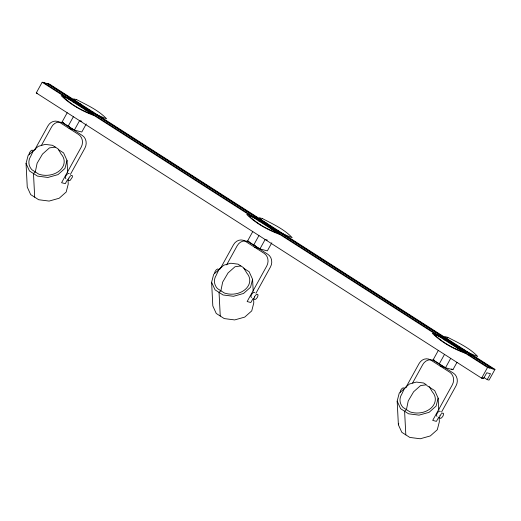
<?xml version="1.0" encoding="UTF-8"?>
<svg xmlns="http://www.w3.org/2000/svg" width="521" height="521" viewBox="0 0 521 521"><rect width="100%" height="100%" fill="white"/><g stroke="black" fill="none" stroke-linecap="round" stroke-linejoin="round"><path stroke-width="0.78" d="M29.013 154.594L29.41 152.881L30.57 151.123L31.95 150.139L32.901 150.387M214.567 273.44L214.971 271.728L216.13 269.969L217.511 268.986L218.462 269.233M400.128 392.287L400.532 390.574L401.691 388.816L403.065 387.832L404.022 388.08M68.036 180.149L68.231 184.082L66.18 192.034L59.186 198.247L49.124 201.073L38.697 199.738L30.687 194.613L27.255 187.065L26.05 163.444L28.108 155.492L35.102 149.28M58.261 149.494L63.595 152.913L67.027 160.461L64.975 168.407L57.981 174.626L47.919 177.446L37.486 176.118L29.482 170.992L26.05 163.444M253.59 298.995L253.792 302.929L251.741 310.881L244.746 317.094L234.684 319.92L224.251 318.585L216.248 313.46L212.815 305.912L211.611 282.291L213.669 274.339L220.663 268.126M243.815 268.341L249.155 271.76L252.587 279.308L250.536 287.253L243.541 293.473L233.48 296.293L223.047 294.964L215.043 289.839L211.611 282.291M439.151 417.842L439.353 421.776L437.301 429.727L430.3 435.94L420.245 438.767L409.812 437.432L401.808 432.306L398.376 424.758L397.171 401.137L399.223 393.186L406.217 386.966M398.376 424.758L398.747 423.312M426.712 385.481L434.716 390.607L438.148 398.155L436.09 406.1L429.096 412.319L419.04 415.139L408.607 413.811L400.603 408.685L397.171 401.137M487.187 379.627L490.495 373.746L486.783 372.775L483.475 378.656L481.619 378.168L36.275 92.94L42.181 82.233L49.606 84.181L494.95 369.409L489.043 380.109L487.187 379.627L483.762 377.432M34.607 150.048L47.939 125.9A9.391 8.303 -75.3 0 1 59.498 122.272L78.612 134.516A9.391 8.303 -75.3 0 1 81.185 147.196L61.582 182.702L65.294 183.672L67.645 179.413M41.452 145.333L51.644 126.87A9.391 8.303 -75.3 0 1 63.21 123.249L82.325 135.486A9.391 8.303 -75.3 0 1 84.89 148.166L70.387 174.444M86.252 123.959L81.797 132.028L74.373 130.087L61.999 122.168L67.202 112.744M73.389 116.711L68.186 126.128L69.671 126.518M74.373 130.087L79.57 120.67L81.797 121.25M220.168 268.895L233.493 244.746A9.391 8.303 -75.3 0 1 245.059 241.119L264.173 253.362A9.391 8.303 -75.3 0 1 266.739 266.042L247.143 301.548L250.855 302.519L253.206 298.259M226.622 264.889L237.205 245.717A9.391 8.303 -75.3 0 1 248.771 242.089L267.885 254.333A9.391 8.303 -75.3 0 1 270.451 267.012L255.948 293.284M271.812 242.806L267.358 250.875L259.933 248.934L247.56 241.015L252.763 231.591M258.944 235.557L253.747 244.974L255.231 245.365M259.933 248.934L265.13 239.517L267.358 240.096M405.729 387.741L419.053 363.593A9.391 8.303 -75.3 0 1 430.62 359.965L449.734 372.209A9.391 8.303 -75.3 0 1 452.3 384.889L432.697 420.395L436.409 421.365L438.767 417.106M412.573 383.026L422.765 364.563A9.391 8.303 -75.3 0 1 434.332 360.936L453.446 373.179A9.391 8.303 -75.3 0 1 456.012 385.859L441.508 412.131M457.002 362.323L452.918 369.721L445.494 367.78L433.12 359.861L438.324 350.438M439.307 363.821L444.504 354.404M445.494 367.78L450.691 358.363M481.619 378.168L487.526 367.468L494.95 369.409M55.278 147.091L49.449 147.892L42.507 154.066L37.108 163.249L35.311 171.937L33.487 173.558L34.692 197.179M240.839 265.938L235.01 266.739L228.068 272.913L222.669 282.095L220.871 290.783L219.048 292.398L220.253 316.026M64.278 96.418L61.165 95.604C70.231 104.506 82.22 111.175 94.151 115.551M66.147 97.694L63.471 96.997C71.266 104.656 81.582 110.393 91.852 114.158M73.109 102.044L80.534 103.985M36.275 92.94L37.512 93.266M85.483 109.97L92.901 111.911M61.999 122.168L63.484 122.552M69.059 128.394L72.771 129.364M249.839 215.264L246.726 214.45C255.785 223.353 267.774 230.022 279.712 234.398C273.089 226.915 263.333 222.675 254.782 217.674M251.708 216.541L249.031 215.844C256.827 223.502 267.143 229.24 277.413 233.004M258.67 220.891L266.094 222.832M69.241 173.662L68.29 173.415L66.909 174.398L65.75 176.157L65.346 177.869L65.9 178.729M271.037 228.81L278.461 230.757M247.56 241.015L249.045 241.399M254.619 247.241L258.331 248.211M435.4 334.111L432.287 333.297C441.346 342.199 453.335 348.868 465.273 353.245C458.643 345.762 448.894 341.515 440.343 336.52M437.269 335.387L434.586 334.69C442.388 342.349 452.703 348.087 462.974 351.851L461.847 350.255L457.223 346.784L450.333 342.375M444.231 339.738L451.655 341.678M254.802 292.509L253.844 292.261L252.47 293.245L251.311 295.003L250.907 296.716L251.461 297.576M456.598 347.657L464.022 349.604M468.893 354.827L472.606 355.797M433.12 359.861L434.605 360.245M440.18 366.087L443.892 367.058M440.356 411.356L439.405 411.108L438.031 412.091L436.865 413.85L436.468 415.563L437.015 416.422M64.474 96.515L69.085 98.762M69.221 98.827C77.759 103.809 87.469 108.062 94.112 115.499M66.883 98.059L71.494 100.306M250.034 215.362L254.645 217.609M252.444 216.899L257.055 219.152M435.595 334.208L440.206 336.455M438.005 335.745L442.616 337.999M71.911 100.507L75.858 102.761M257.472 219.354L261.418 221.607M443.032 338.201L446.979 340.454M493.146 368.94L47.802 83.705L493.094 368.92M79.212 104.682L86.102 109.091M264.772 223.529L271.662 227.938M44.038 82.722L489.434 367.969M42.181 82.233L487.526 367.468M482.101 377.777L483.475 378.656M451.681 368.933L452.918 369.721M273.785 229.533L276.286 231.409M88.225 110.686L90.726 112.562M276.371 231.519L277.27 232.802M90.81 112.679L91.709 113.956M429.187 386.569L432.332 391.864A17.681 13.383 -2.9 0 1 430.965 408.164A17.681 13.383 -2.9 0 1 409.871 411.831L402.987 407.422A17.681 13.383 -2.9 0 1 401.795 394.091L404.478 388.366L409.35 384.042L416.351 382.075L423.612 383L426.399 384.785L420.571 385.586L413.628 391.759L408.23 400.942L406.426 409.63L404.609 411.245L405.813 434.872M438.148 398.155L438.754 409.962M252.587 279.308L253.193 291.122M67.027 160.461L67.632 172.275M68.844 178.136L68.44 179.849L68.993 180.709L70.231 180.318L72.412 177.01L72.334 175.642L71.377 175.395L70.003 176.378L68.844 178.136M254.398 296.983L254.001 298.696L254.548 299.555L255.791 299.165L257.14 297.699L257.973 295.856L257.888 294.489L256.938 294.241L255.564 295.225L254.398 296.983M439.958 415.83L439.561 417.542L440.108 418.402L441.352 418.011L442.7 416.546L443.534 414.703L443.449 413.335L442.498 413.088L441.118 414.071L439.958 415.83M33.364 150.673L30.68 156.398A17.681 13.383 -2.9 0 0 31.866 169.729L38.749 174.144A17.681 13.383 -2.9 0 0 59.843 170.471A17.681 13.383 -2.9 0 0 61.211 154.177L58.065 148.876L52.491 145.307L45.236 144.382L38.228 146.349L33.364 150.673M218.924 269.52L216.241 275.244A17.681 13.383 -2.9 0 0 217.426 288.575L224.31 292.984A17.681 13.383 -2.9 0 0 245.404 289.318A17.681 13.383 -2.9 0 0 246.772 273.024L243.626 267.722L238.051 264.154L230.796 263.229L223.789 265.196L218.924 269.52M76.73 99.674L73.617 98.86C82.676 107.762 94.666 114.431 106.603 118.808C98.521 110.205 87.111 105.112 76.73 99.674M262.291 218.52L259.178 217.706C268.237 226.609 280.226 233.278 292.164 237.654C284.082 229.051 272.672 223.952 262.291 218.52M447.845 337.367L444.732 336.553C453.798 345.456 465.787 352.124 477.718 356.501C469.642 347.898 458.233 342.798 447.845 337.367"/></g></svg>
